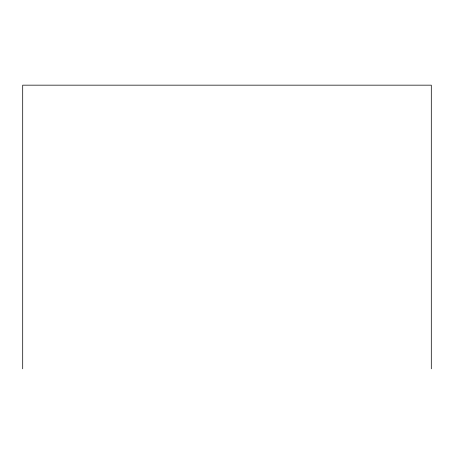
<?xml version="1.0" encoding="UTF-8"?>
<svg xmlns="http://www.w3.org/2000/svg" width="454" height="454" viewBox="0 0 454 454"><rect width="100%" height="100%" fill="white"/><g stroke="black" fill="none" stroke-linecap="round" stroke-linejoin="round"><path stroke-width="0.68" d="M431.3 368.835L431.3 85.165L22.7 85.165L22.7 368.835"/></g></svg>
